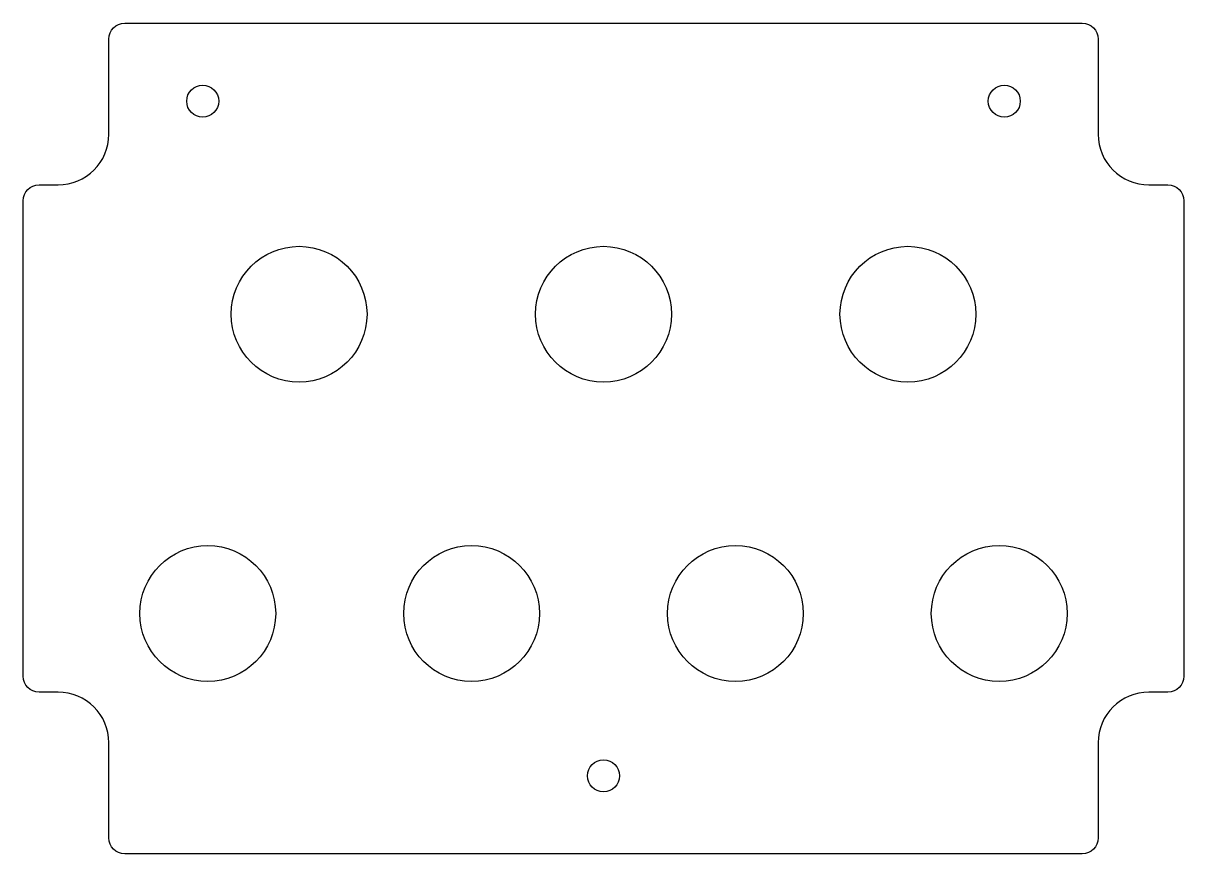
# Model space of a CAD drawing. Header units: inches. Extents: x 0.02 to 5.73, y -4.11 to -0.02.
import ezdxf

# ---------------------------------------------------------------- set-up
doc = ezdxf.new("R2010")
doc.units = ezdxf.units.IN
doc.layers.get('0').update_dxf_attribs({"linetype": 'CONTINUOUS'})

msp = doc.modelspace()

# ---------------------------------------------------------------- linework, layer by layer
msp.add_lwpolyline([(5.734375, -3.234375, -0.41421356), (5.65625, -3.3125), (5.5625, -3.3125, 0.41421356), (5.3125, -3.5625), (5.3125, -4.03125, -0.41421356), (5.234375, -4.109375), (0.515625, -4.109375, -0.41421356), (0.4375, -4.03125), (0.4375, -3.5625, 0.41421356), (0.1875, -3.3125), (0.09375, -3.3125, -0.41421356), (0.015625, -3.234375), (0.015625, -0.890625, -0.41421356), (0.09375, -0.8125), (0.1875, -0.8125, 0.41421356), (0.4375, -0.5625), (0.4375, -0.09375, -0.41421356), (0.515625, -0.015625), (5.234375, -0.015625, -0.41421356), (5.3125, -0.09375), (5.3125, -0.5625, 0.41421356), (5.5625, -0.8125), (5.65625, -0.8125, -0.41421356), (5.734375, -0.890625)], format="xyb", close=True)
for centre, radius in [((0.9, -0.4), 0.07874), ((4.85, -0.4), 0.07874), ((1.375, -1.45), 0.334646), ((2.875, -1.45), 0.334646), ((4.375, -1.45), 0.334646), ((0.925, -2.925), 0.334646), ((2.225, -2.925), 0.334646), ((3.525, -2.925), 0.334646), ((4.825, -2.925), 0.334646), ((2.875, -3.725), 0.07874)]:
    msp.add_circle(centre, radius)

doc.saveas('drawing.dxf')
